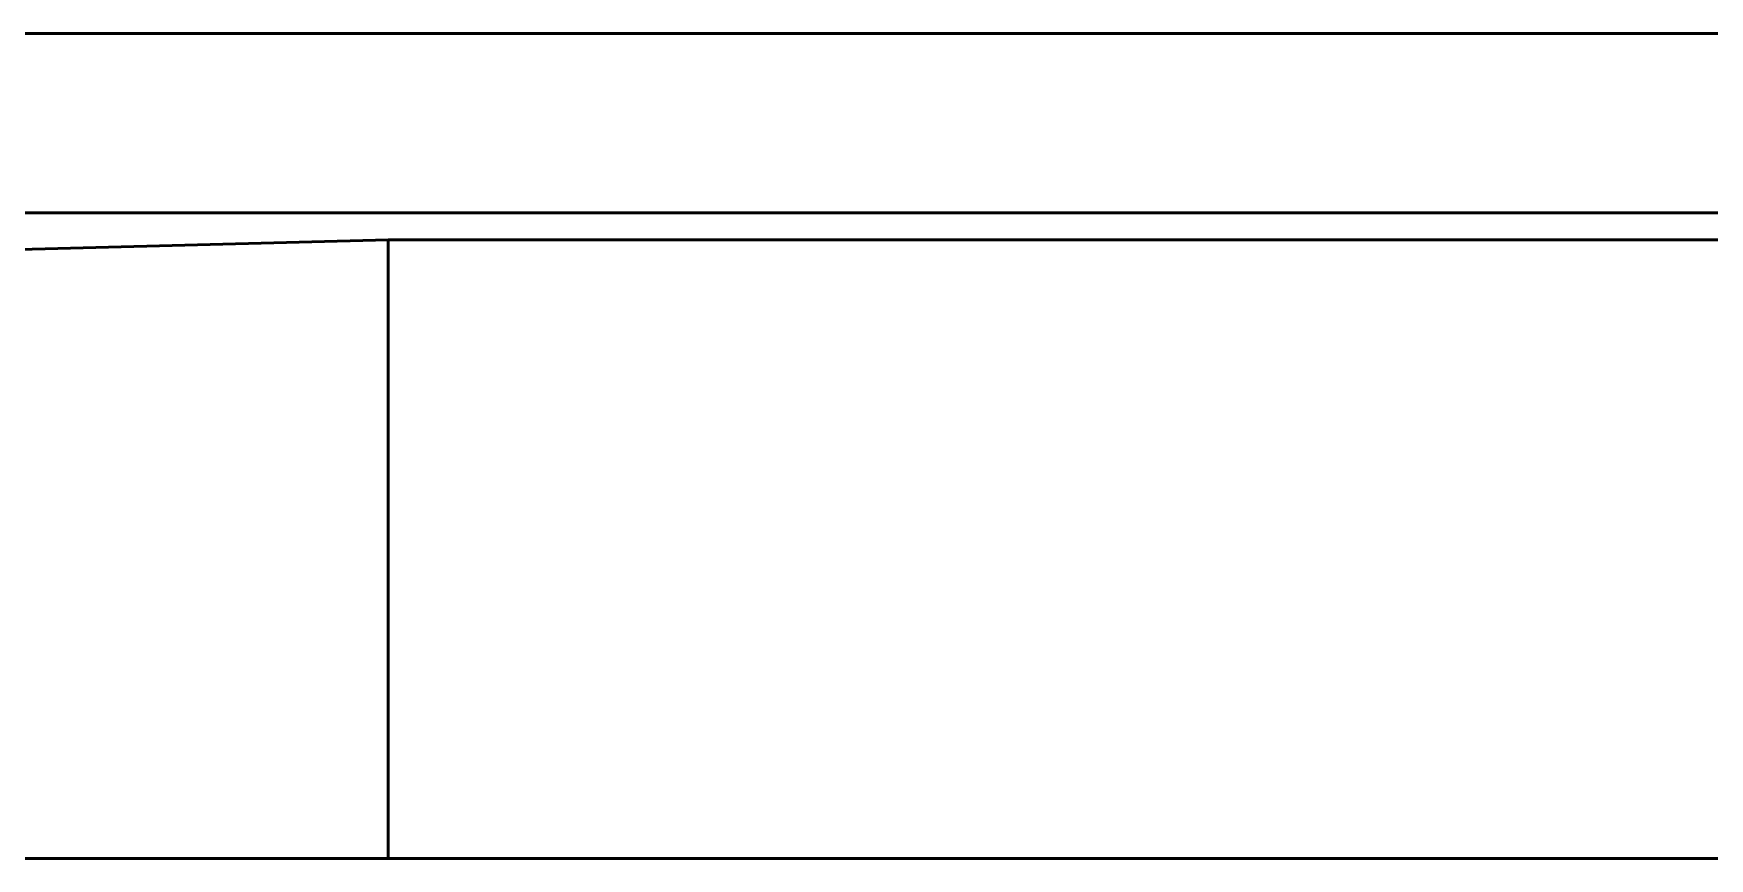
# Model space of a CAD drawing. Header units: millimetres. Extents: x 6750 to 121550, y -28210 to 66060.
# Drawn here: x 16005 to 16014.34, y 16200.83 to 16205.43 of the extents above; entities that cross this region are included whole.
import ezdxf

# ---------------------------------------------------------------- set-up
doc = ezdxf.new("R2010")
doc.units = ezdxf.units.MM
doc.layers.add('1', color=7, linetype='Continuous')

# ---------------------------------------------------------------- blocks, each defined once
blk = doc.blocks.new('s7-1513')
at = {"layer": '1', "color": 7, "linetype": 'Continuous', "lineweight": 50}
for p, q in [((15415.9201, 16395.3091), (15391.1201, 16395.3091)), ((15415.9201, 16394.3091), (15391.1201, 16394.3091)), ((15391.4149, 16394.0051), (15397.3149, 16394.1589)), ((15397.3149, 16394.1589), (15397.3149, 16390.7091)), ((15409.7253, 16394.1589), (15397.3149, 16394.1589)), ((15419.5201, 16390.7091), (15387.5201, 16390.7091))]:
    blk.add_line(p, q, dxfattribs=at)

msp = doc.modelspace()

# ---------------------------------------------------------------- block references
msp.add_blockref('s7-1513', (609.6615, -189.8771))

doc.saveas('drawing.dxf')
